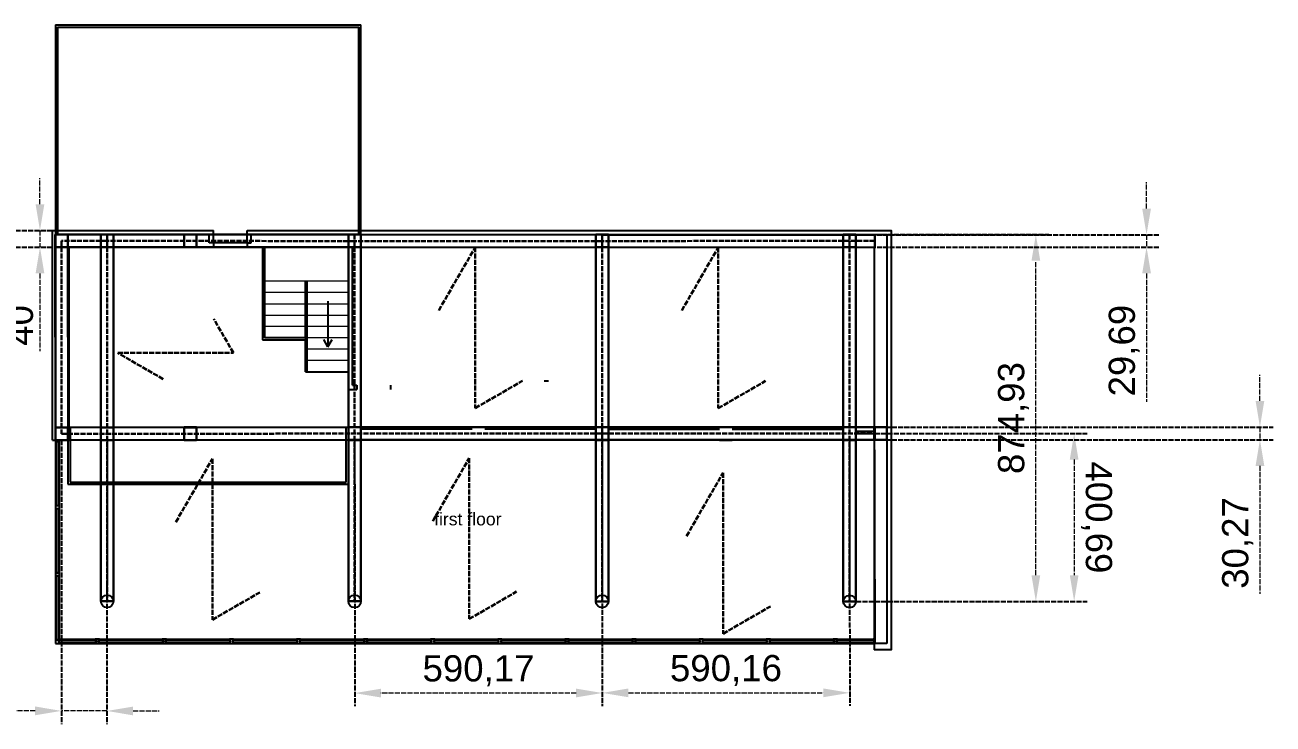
# Model space of a CAD drawing. Header units: millimetres. Extents: x 1777 to 12210, y 718 to 13284.
# Drawn here: x 9234 to 12210, y 11616 to 13283 of the extents above; entities that cross this region are included whole.
import ezdxf

# ---------------------------------------------------------------- set-up
doc = ezdxf.new("R2010")
doc.units = ezdxf.units.MM
doc.linetypes.add('ACAD_ISO02W100', pattern=[15, 12, -3])
for name, color, linetype, lineweight in [('0-construction line', 1, 'Continuous', 30), ('access', 3, 'Continuous', 30), ('constructional', 1, 'Continuous', 30), ('L2_VISTA', 2, 'Continuous', 25), ('pilars', 250, 'Continuous', 30)]:
    doc.layers.add(name, color=color, linetype=linetype, lineweight=lineweight)
for name, color, linetype in [('glass', 4, 'Continuous'), ('infissi', 8, 'Continuous'), ('linee a vista', 5, 'Continuous'), ('sectioned walls', 7, 'Continuous')]:
    doc.layers.add(name, color=color, linetype=linetype)
doc.styles.get("Standard").update_dxf_attribs({"font": 'arial.ttf'})
doc.dimstyles.new('ISO-25', dxfattribs={"dimscale": 25, "dimtxt": 2.5, "dimasz": 2.5, "dimexe": 1.25, "dimexo": 0.625, "dimtad": 1, "dimtxsty": 'Standard', "dimcen": 2.5, "dimadec": 0, "dimazin": 0, "dimtfac": 1, "dimtmove": 0, "dimatfit": 3, "dimfxl": 1, "dimlwd": 9, "dimarcsym": 0})

# ---------------------------------------------------------------- blocks, each defined once
blk = doc.blocks.new('*D8')
at = {"layer": 'access', "color": 0, "linetype": 'ACAD_ISO02W100', "lineweight": -2, "transparency": 16777216}
for p, q in [((11230.8, 12783.5), (11675.6, 12783.5)), ((11230.8, 11908.5), (11675.6, 11908.5))]:
    blk.add_line(p, q, dxfattribs=at)
at = {"layer": 'access', "color": 0, "linetype": 'ACAD_ISO02W100', "lineweight": 9, "transparency": 16777216}
blk.add_line((11644.3, 11971), (11644.3, 12721), dxfattribs=at)
at = {"layer": 'access', "color": 0, "linetype": 'ACAD_ISO02W100', "transparency": 16777216}
for points in [[(11633.9, 12721), (11654.8, 12721), (11644.3, 12783.5)], [(11633.9, 11971), (11654.8, 11971), (11644.3, 11908.5)]]:
    blk.add_solid(points, dxfattribs=at)
at = {"layer": 'Defpoints', "color": 0, "linetype": 'ACAD_ISO02W100', "transparency": 16777216}
for p in [(11215.2, 12783.5), (11644.3, 12783.5), (11215.2, 11908.5)]:
    blk.add_point(p, dxfattribs=at)
at = {"layer": 'access', "color": 0, "linetype": 'ACAD_ISO02W100', "transparency": 16777216, "insert": (11591.2, 12346), "char_height": 62.5, "attachment_point": 5, "rotation": 90}
blk.add_mtext('874,93', dxfattribs=at)
blk = doc.blocks.new('*D9')
at = {"layer": 'access', "color": 0, "linetype": 'ACAD_ISO02W100', "lineweight": -2, "transparency": 16777216}
for p, q in [((10610.1, 12293.4), (10610.3, 11659.4)), ((11200.2, 12293.6), (11200.4, 11659.6))]:
    blk.add_line(p, q, dxfattribs=at)
at = {"layer": 'access', "color": 0, "linetype": 'ACAD_ISO02W100', "lineweight": 9, "transparency": 16777216}
blk.add_line((10672.8, 11690.7), (11137.9, 11690.8), dxfattribs=at)
at = {"layer": 'access', "color": 0, "linetype": 'ACAD_ISO02W100', "transparency": 16777216}
for points in [[(10672.8, 11701.1), (10672.8, 11680.2), (10610.3, 11690.6)], [(11137.9, 11701.2), (11137.9, 11680.4), (11200.4, 11690.8)]]:
    blk.add_solid(points, dxfattribs=at)
at = {"layer": 'Defpoints', "color": 0, "linetype": 'ACAD_ISO02W100', "transparency": 16777216}
for p in [(10610.1, 12309), (11200.2, 12309.2), (11200.4, 11690.8)]:
    blk.add_point(p, dxfattribs=at)
at = {"layer": 'access', "color": 0, "linetype": 'ACAD_ISO02W100', "transparency": 16777216, "insert": (10905.3, 11743.9), "char_height": 62.5, "attachment_point": 5, "rotation": 0.0195}
blk.add_mtext('590,16', dxfattribs=at)
blk = doc.blocks.new('*D10')
at = {"layer": 'access', "color": 0, "linetype": 'ACAD_ISO02W100', "lineweight": -2, "transparency": 16777216}
for p, q in [((10019.9, 12293.2), (10020.2, 11658.8)), ((10610.1, 12293.5), (10610.4, 11659.1))]:
    blk.add_line(p, q, dxfattribs=at)
at = {"layer": 'access', "color": 0, "linetype": 'ACAD_ISO02W100', "lineweight": 9, "transparency": 16777216}
blk.add_line((10547.9, 11690.3), (10082.7, 11690.1), dxfattribs=at)
at = {"layer": 'access', "color": 0, "linetype": 'ACAD_ISO02W100', "transparency": 16777216}
for points in [[(10082.7, 11700.5), (10082.7, 11679.7), (10020.2, 11690.1)], [(10547.9, 11700.8), (10547.9, 11679.9), (10610.4, 11690.4)]]:
    blk.add_solid(points, dxfattribs=at)
at = {"layer": 'Defpoints', "color": 0, "linetype": 'ACAD_ISO02W100', "transparency": 16777216}
for p in [(10019.9, 12308.9), (10610.1, 12309.2), (10020.2, 11690.1)]:
    blk.add_point(p, dxfattribs=at)
at = {"layer": 'access', "color": 0, "linetype": 'ACAD_ISO02W100', "transparency": 16777216, "insert": (10315.3, 11743.4), "char_height": 62.5, "attachment_point": 5, "rotation": 0.0298}
blk.add_mtext('590,17', dxfattribs=at)
blk = doc.blocks.new('*D11')
at = {"layer": 'access', "color": 0, "linetype": 'ACAD_ISO02W100', "lineweight": -2, "transparency": 16777216}
for p, q in [((11215.8, 12309.2), (11766.8, 12309.4)), ((11216, 11908.5), (11767, 11908.7))]:
    blk.add_line(p, q, dxfattribs=at)
at = {"layer": 'access', "color": 0, "linetype": 'ACAD_ISO02W100', "lineweight": 9, "transparency": 16777216}
blk.add_line((11735.6, 12246.9), (11735.7, 11971.2), dxfattribs=at)
at = {"layer": 'access', "color": 0, "linetype": 'ACAD_ISO02W100', "transparency": 16777216}
for points in [[(11746, 12246.9), (11725.2, 12246.9), (11735.6, 12309.4)], [(11746.1, 11971.2), (11725.3, 11971.2), (11735.7, 11908.7)]]:
    blk.add_solid(points, dxfattribs=at)
at = {"layer": 'Defpoints', "color": 0, "linetype": 'ACAD_ISO02W100', "transparency": 16777216}
for p in [(11200.2, 12309.2), (11200.4, 11908.5), (11735.7, 11908.7)]:
    blk.add_point(p, dxfattribs=at)
at = {"layer": 'access', "color": 0, "linetype": 'ACAD_ISO02W100', "transparency": 16777216, "insert": (11788.9, 12109.1), "char_height": 62.5, "attachment_point": 5, "rotation": 270.0195}
blk.add_mtext('400,69', dxfattribs=at)
blk = doc.blocks.new('*D12')
at = {"layer": 'access', "color": 0, "linetype": 'ACAD_ISO02W100', "lineweight": 9, "transparency": 16777216}
for p, q in [((11908.3, 12845.7), (11908.3, 12908.2)), ((11908.3, 12783.2), (11908.3, 12753.5)), ((11908.3, 12691), (11908.3, 12385.1))]:
    blk.add_line(p, q, dxfattribs=at)
at = {"layer": 'access', "color": 0, "linetype": 'ACAD_ISO02W100', "lineweight": -2, "transparency": 16777216}
for p, q in [((10950.6, 12783.2), (11939.6, 12783.2)), ((10950.6, 12753.5), (11939.6, 12753.5))]:
    blk.add_line(p, q, dxfattribs=at)
at = {"layer": 'access', "color": 0, "linetype": 'ACAD_ISO02W100', "transparency": 16777216}
for points in [[(11897.9, 12845.7), (11918.8, 12845.7), (11908.3, 12783.2)], [(11897.9, 12691), (11918.8, 12691), (11908.3, 12753.5)]]:
    blk.add_solid(points, dxfattribs=at)
at = {"layer": 'Defpoints', "color": 0, "linetype": 'ACAD_ISO02W100', "transparency": 16777216}
for p in [(10935, 12783.2), (10935, 12753.5), (11908.3, 12753.5)]:
    blk.add_point(p, dxfattribs=at)
at = {"layer": 'access', "color": 0, "linetype": 'ACAD_ISO02W100', "transparency": 16777216, "insert": (11855.2, 12506.8), "char_height": 62.5, "attachment_point": 5, "rotation": 90}
blk.add_mtext('29,69', dxfattribs=at)
blk = doc.blocks.new('*D13')
at = {"layer": 'access', "color": 0, "linetype": 'ACAD_ISO02W100', "lineweight": 9, "transparency": 16777216}
for p, q in [((12178.7, 12386.9), (12178.7, 12449.4)), ((12178.7, 12324.4), (12178.7, 12294.2)), ((12178.7, 12231.7), (12178.7, 11927))]:
    blk.add_line(p, q, dxfattribs=at)
at = {"layer": 'access', "color": 0, "linetype": 'ACAD_ISO02W100', "lineweight": -2, "transparency": 16777216}
for p, q in [((10625.7, 12324.4), (12209.9, 12324.4)), ((10625.7, 12294.2), (12209.9, 12294.2))]:
    blk.add_line(p, q, dxfattribs=at)
at = {"layer": 'access', "color": 0, "linetype": 'ACAD_ISO02W100', "transparency": 16777216}
for points in [[(12168.3, 12386.9), (12189.1, 12386.9), (12178.7, 12324.4)], [(12168.3, 12231.7), (12189.1, 12231.7), (12178.7, 12294.2)]]:
    blk.add_solid(points, dxfattribs=at)
at = {"layer": 'Defpoints', "color": 0, "linetype": 'ACAD_ISO02W100', "transparency": 16777216}
for p in [(10610.1, 12324.4), (10610.1, 12294.2), (12178.7, 12294.2)]:
    blk.add_point(p, dxfattribs=at)
at = {"layer": 'access', "color": 0, "linetype": 'ACAD_ISO02W100', "transparency": 16777216, "insert": (12125.5, 12048.1), "char_height": 62.5, "attachment_point": 5, "rotation": 90}
blk.add_mtext('30,27', dxfattribs=at)
blk = doc.blocks.new('*D14')
at = {"layer": 'access', "color": 0, "linetype": 'ACAD_ISO02W100', "lineweight": -2, "transparency": 16777216}
for p, q in [((9321.1, 12293), (9320.5, 11616.4)), ((9429.7, 12292.9), (9429, 11616.3))]:
    blk.add_line(p, q, dxfattribs=at)
at = {"layer": 'access', "color": 0, "linetype": 'ACAD_ISO02W100', "lineweight": 9, "transparency": 16777216}
for p, q in [((9258, 11647.8), (8910.7, 11648.1)), ((9429.1, 11647.6), (9320.5, 11647.7)), ((9491.6, 11647.5), (9554.1, 11647.5))]:
    blk.add_line(p, q, dxfattribs=at)
at = {"layer": 'access', "color": 0, "linetype": 'ACAD_ISO02W100', "transparency": 16777216}
for points in [[(9258, 11658.2), (9258, 11637.3), (9320.5, 11647.7)], [(9491.6, 11657.9), (9491.5, 11637.1), (9429.1, 11647.6)]]:
    blk.add_solid(points, dxfattribs=at)
at = {"layer": 'Defpoints', "color": 0, "linetype": 'ACAD_ISO02W100', "transparency": 16777216}
for p in [(9321.2, 12308.6), (9429.7, 12308.5), (9320.5, 11647.7)]:
    blk.add_point(p, dxfattribs=at)
at = {"layer": 'access', "color": 0, "linetype": 'ACAD_ISO02W100', "transparency": 16777216, "insert": (9053.2, 11701.2), "char_height": 62.5, "attachment_point": 5, "rotation": 359.9423}
blk.add_mtext('108,56', dxfattribs=at)
blk = doc.blocks.new('*D18')
at = {"layer": 'access', "color": 0, "linetype": 'ACAD_ISO02W100', "lineweight": 9, "transparency": 16777216}
for p, q in [((9269.5, 12855.9), (9269.5, 12918.4)), ((9269.5, 12793.4), (9269.5, 12753.4)), ((9269.5, 12690.9), (9269.5, 12505.4))]:
    blk.add_line(p, q, dxfattribs=at)
at = {"layer": 'access', "color": 0, "linetype": 'ACAD_ISO02W100', "lineweight": -2, "transparency": 16777216}
for p, q in [((8416.2, 12793.4), (9300.8, 12793.4)), ((8416.2, 12753.4), (9300.8, 12753.4))]:
    blk.add_line(p, q, dxfattribs=at)
at = {"layer": 'access', "color": 0, "linetype": 'ACAD_ISO02W100', "transparency": 16777216}
for points in [[(9259.1, 12855.9), (9280, 12855.9), (9269.5, 12793.4)], [(9259.1, 12690.9), (9280, 12690.9), (9269.5, 12753.4)]]:
    blk.add_solid(points, dxfattribs=at)
at = {"layer": 'Defpoints', "color": 0, "linetype": 'ACAD_ISO02W100', "transparency": 16777216}
for p in [(8400.6, 12793.4), (8400.6, 12753.4), (9269.5, 12753.4)]:
    blk.add_point(p, dxfattribs=at)
at = {"layer": 'access', "color": 0, "linetype": 'ACAD_ISO02W100', "transparency": 16777216, "insert": (9222, 12566.9), "char_height": 62.5, "attachment_point": 5, "rotation": 90}
blk.add_mtext('40', dxfattribs=at)

msp = doc.modelspace()

# ---------------------------------------------------------------- linework, layer by layer
for p, q in [((9306.16, 12783.472), (9673.177, 12783.474)), ((9306.16, 12783.472), (9306.162, 12293.334)), ((9683.176, 12763.753), (9683.176, 12793.474)), ((9763.403, 12763.982), (9763.403, 12793.474)), ((9773.404, 12783.474), (11289.02, 12783.474)), ((11289.02, 12783.474), (11289.02, 11808.476)), ((9316.421, 12753.48), (9683.207, 12753.474)), ((9763.436, 12753.474), (10004.887, 12753.474)), ((10004.887, 12414.253), (10004.887, 12753.474)), ((10014.892, 12753.474), (10471.718, 12753.474)), ((10014.892, 12424.253), (10014.892, 12753.474)), ((10471.718, 12753.474), (10792.839, 12753.474)), ((10792.839, 12753.474), (11259.02, 12753.474)), ((10004.887, 12414.253), (10024.892, 12414.26)), ((10014.892, 12424.253), (10024.861, 12424.253)), ((9316.421, 12323.428), (9336.162, 12323.428)), ((9336.162, 12323.428), (9336.162, 12293.334)), ((9643.006, 12324.425), (9613.006, 12324.425)), ((9613.006, 12324.425), (9613.006, 12293.334)), ((9643.006, 12293.334), (9643.006, 12324.425)), ((10004.885, 12324.425), (10004.885, 12293.334)), ((10034.885, 12324.425), (10004.885, 12324.425)), ((10034.885, 12293.334), (10034.885, 12324.425)), ((10595.05, 12324.425), (10595.05, 12293.334)), ((10625.05, 12324.425), (10595.05, 12324.425)), ((10625.05, 12293.334), (10625.05, 12324.425)), ((10920.133, 12324.425), (10890.133, 12324.425)), ((11185.215, 12324.425), (11185.215, 12293.334)), ((11215.215, 12324.425), (11185.215, 12324.425)), ((11215.215, 12324.425), (11259.957, 12324.523)), ((9299.02, 12293.474), (9339.02, 12293.474)), ((9306.162, 12293.334), (9336.162, 12293.334)), ((9613.006, 12293.334), (9643.006, 12293.419)), ((10004.885, 12293.334), (10034.885, 12293.419)), ((10595.05, 12293.334), (10625.05, 12293.419)), ((10890.133, 12293.334), (10920.132, 12293.419)), ((11185.215, 12293.334), (11215.215, 12293.419)), ((11215.215, 12314.425), (11259.957, 12314.523)), ((11215.215, 12293.334), (11215.215, 12314.425)), ((11259.02, 11833.474), (11259.02, 11793.474)), ((11289.02, 11808.476), (11261.084, 11808.476))]:
    msp.add_line(p, q)
for points in [[(9299.02, 12293.474), (9299.02, 12793.474), (9683.176, 12793.474)], [(9763.403, 12793.474), (11299.02, 12793.474), (11299.02, 11793.474), (11259.02, 11793.474)], [(9339.02, 12293.474), (9339.02, 12753.474), (11259.02, 12753.474), (11259.02, 11833.474)]]:
    msp.add_lwpolyline(points)
at = {"layer": '0-construction line'}
for points in [[(9414.721, 11908.973), (9444.721, 11908.973), (9444.721, 12783.902), (9414.721, 12783.902)], [(10004.885, 11908.973), (10034.885, 11908.973), (10034.885, 12783.902), (10004.885, 12783.902)], [(10595.051, 11908.511), (10625.051, 11908.511), (10625.051, 12783.44), (10595.051, 12783.44)], [(11185.215, 11908.545), (11215.215, 11908.545), (11215.215, 12783.474), (11185.215, 12783.474)]]:
    msp.add_lwpolyline(points, close=True, dxfattribs=at)
at = {"layer": 'access', "linetype": 'ACAD_ISO02W100'}
for p, q in [((9429.721, 12768.473), (9321.134, 12768.472)), ((9321.134, 12768.472), (9321.162, 12308.428)), ((9429.721, 12783.902), (9429.721, 11908.973)), ((10019.885, 12768.111), (9429.721, 12768.473)), ((10019.885, 12783.902), (10019.885, 11908.973)), ((10610.051, 12768.111), (10019.885, 12768.111)), ((10610.051, 12783.44), (10610.051, 11908.511)), ((11259.99, 12768.51), (10610.051, 12768.111)), ((11200.215, 12783.474), (11200.215, 11908.545)), ((9321.162, 12308.624), (11259.99, 12309.257))]:
    msp.add_line(p, q, dxfattribs=at)
at = {"layer": 'access', "color": 32, "linetype": 'ACAD_ISO02W100', "true_color": 0xcd6928}
for p, q in [((10220.426, 12602.651), (10307.475, 12753.424)), ((10307.475, 12753.424), (10307.475, 12369.692)), ((10799.971, 12602.379), (10887.02, 12753.152)), ((10887.02, 12753.152), (10887.02, 12369.42)), ((9730.746, 12501.48), (9683.864, 12582.68)), ((9563.218, 12438.88), (9454.793, 12501.48)), ((9454.793, 12501.48), (9730.746, 12501.48)), ((10307.475, 12369.692), (10420.391, 12434.884)), ((10887.02, 12369.42), (10999.936, 12434.612)), ((9593.533, 12098.019), (9680.582, 12248.793)), ((9680.582, 12248.793), (9680.582, 11865.061)), ((10206.072, 12099.807), (10293.121, 12250.581)), ((10293.121, 12250.581), (10293.121, 11866.849)), ((10811.379, 12064.663), (10898.428, 12215.437)), ((10898.428, 12215.437), (10898.428, 11831.705)), ((9680.582, 11865.061), (9793.497, 11930.252)), ((10293.121, 11866.849), (10406.037, 11932.041)), ((10898.428, 11831.705), (11011.343, 11896.897))]:
    msp.add_line(p, q, dxfattribs=at)
at = {"layer": 'constructional'}
for points in [[(9306.134, 12783.472), (10004.885, 12783.738), (10004.885, 12753.738), (9306.134, 12753.472)], [(9336.134, 12783.472), (9336.399, 12293.334), (9306.399, 12293.334), (9306.134, 12783.472)], [(10004.888, 12783.738), (10610.051, 12783.111), (10610.051, 12753.111), (10004.899, 12753.738)], [(10610.051, 12783.111), (11259.99, 12783.209), (11259.99, 12753.209), (10610.051, 12753.111)], [(9306.342, 12323.428), (10004.888, 12323.894), (10004.888, 12293.894), (9306.342, 12293.334)], [(10004.888, 12323.894), (10610.051, 12324.16), (10610.051, 12294.16), (10004.888, 12293.894)], [(10610.051, 12324.16), (11259.99, 12324.257), (11259.99, 12294.257), (10610.051, 12294.16)]]:
    msp.add_lwpolyline(points, close=True, dxfattribs=at)
at = {"layer": 'glass', "color": 0, "lineweight": 0}
for p, q in [((11259.02, 12753.474), (11259.736, 12424.253)), ((11259.739, 12424.253), (11261.084, 11808.476))]:
    msp.add_line(p, q, dxfattribs=at)
at = {"layer": 'glass', "color": 8}
for p, q in [((9306.162, 12288.334), (9306.162, 12138.443)), ((9316.162, 12138.443), (9316.162, 12288.334)), ((9306.162, 12128.443), (9306.162, 11978.443)), ((9316.162, 11978.443), (9316.162, 12128.443)), ((9306.162, 11968.443), (9306.162, 11818.443)), ((9316.162, 11818.443), (9316.162, 11968.443)), ((9316.162, 11818.443), (9401.162, 11818.443)), ((9411.162, 11818.443), (9561.162, 11818.443)), ((9571.162, 11818.443), (9721.162, 11818.443)), ((9731.162, 11818.443), (9881.162, 11818.443)), ((9891.162, 11818.443), (10041.162, 11818.443)), ((10051.162, 11818.443), (10201.162, 11818.443)), ((10211.162, 11818.443), (10361.162, 11818.443)), ((10371.162, 11818.443), (10521.162, 11818.443)), ((10531.162, 11818.443), (10681.162, 11818.443)), ((10691.162, 11818.443), (10841.162, 11818.443)), ((10851.162, 11818.443), (11001.162, 11818.443)), ((11011.162, 11818.443), (11161.162, 11818.443)), ((11171.162, 11818.476), (11256.084, 11818.476)), ((9316.162, 11808.443), (9401.162, 11808.443)), ((9411.162, 11808.443), (9561.162, 11808.443)), ((9571.162, 11808.443), (9721.162, 11808.443)), ((9731.162, 11808.443), (9881.162, 11808.443)), ((9891.162, 11808.443), (10041.162, 11808.443)), ((10051.162, 11808.443), (10201.162, 11808.443)), ((10211.162, 11808.443), (10361.162, 11808.443)), ((10371.162, 11808.443), (10521.162, 11808.443)), ((10531.162, 11808.443), (10681.162, 11808.443)), ((10691.162, 11808.443), (10841.162, 11808.443)), ((10851.162, 11808.443), (11001.162, 11808.443)), ((11011.162, 11808.443), (11161.162, 11808.443)), ((11171.162, 11808.476), (11256.084, 11808.476))]:
    msp.add_line(p, q, dxfattribs=at)
at = {"layer": 'glass', "color": 4, "linetype": 'Continuous', "lineweight": 0}
for p, q in [((9309.162, 12288.334), (9309.162, 12138.334)), ((9313.162, 12288.334), (9313.162, 12138.334)), ((9309.162, 11978.443), (9309.162, 12128.443)), ((9313.162, 11978.443), (9313.162, 12128.443)), ((9309.162, 11818.443), (9309.162, 11968.443)), ((9313.162, 11818.443), (9313.162, 11968.443)), ((9316.162, 11815.443), (9401.162, 11815.443)), ((9316.162, 11811.443), (9401.162, 11811.443)), ((9411.162, 11815.443), (9561.162, 11815.443)), ((9411.162, 11811.443), (9561.162, 11811.443)), ((9571.162, 11815.443), (9721.162, 11815.443)), ((9571.162, 11811.443), (9721.162, 11811.443)), ((9731.162, 11815.443), (9881.162, 11815.443)), ((9731.162, 11811.443), (9881.162, 11811.443)), ((9891.162, 11815.443), (10041.162, 11815.443)), ((9891.162, 11811.443), (10041.162, 11811.443)), ((10051.162, 11815.443), (10201.162, 11815.443)), ((10051.162, 11811.443), (10201.162, 11811.443)), ((10211.162, 11815.443), (10361.162, 11815.443)), ((10211.162, 11811.443), (10361.162, 11811.443)), ((10371.162, 11815.443), (10521.162, 11815.443)), ((10371.162, 11811.443), (10521.162, 11811.443)), ((10531.162, 11815.443), (10681.162, 11815.443)), ((10531.162, 11811.443), (10681.162, 11811.443)), ((10691.162, 11815.443), (10841.162, 11815.443)), ((10691.162, 11811.443), (10841.162, 11811.443)), ((10851.162, 11815.443), (11001.162, 11815.443)), ((10851.162, 11811.443), (11001.162, 11811.443)), ((11011.162, 11815.443), (11161.162, 11815.443)), ((11011.162, 11811.443), (11161.162, 11811.443)), ((11171.162, 11815.443), (11256.084, 11815.476)), ((11171.162, 11811.476), (11256.084, 11811.476))]:
    msp.add_line(p, q, dxfattribs=at)
at = {"layer": 'infissi'}
for p, q in [((9763.404, 12763.753), (9683.176, 12763.753)), ((9683.177, 12763.508), (9683.207, 12753.474)), ((9763.435, 12753.718), (9683.207, 12753.474)), ((9763.404, 12763.753), (9763.435, 12753.718)), ((10024.861, 12424.532), (10024.892, 12414.26)), ((10105.089, 12424.253), (10105.12, 12414.288)), ((10481.99, 12434.248), (10471.718, 12434.279))]:
    msp.add_line(p, q, dxfattribs=at)
at = {"layer": 'L2_VISTA'}
for p, q in [((9956.178, 12624.366), (9956.178, 12516.139)), ((9956.178, 12516.139), (9946.178, 12533.46)), ((9956.178, 12516.139), (9966.178, 12533.46))]:
    msp.add_line(p, q, dxfattribs=at)
at = {"layer": 'linee a vista'}
for p, q in [((9306.158, 13283.43), (10034.885, 13283.43)), ((9306.158, 13283.43), (9306.16, 12783.472)), ((9311.158, 13278.43), (10029.885, 13278.43)), ((9311.158, 13278.43), (9311.16, 12783.472)), ((10029.885, 12783.474), (10029.885, 13278.43)), ((10034.885, 12783.474), (10034.885, 13283.43)), ((9799.887, 12753.474), (9799.887, 12532.366)), ((9804.887, 12753.474), (9804.887, 12537.366)), ((9903.004, 12537.366), (9903.041, 12672.107)), ((9903.041, 12672.107), (9907.041, 12672.106)), ((9906.981, 12456.139), (9907.041, 12672.107)), ((9799.887, 12532.366), (9903.002, 12532.338)), ((9903.004, 12537.366), (9804.996, 12537.366)), ((9902.981, 12456.139), (9903.002, 12532.338)), ((9903.004, 12537.366), (9903.002, 12532.338)), ((9902.981, 12456.14), (9906.981, 12456.139)), ((9906.981, 12456.139), (10004.887, 12456.139)), ((9336.162, 12323.428), (9341.162, 12323.428)), ((9341.162, 12323.428), (9341.162, 12193.377)), ((9999.885, 12193.377), (9999.885, 12324.425)), ((9999.885, 12324.425), (10004.885, 12324.425)), ((10299.968, 12324.425), (10034.885, 12324.425)), ((10595.05, 12324.425), (10329.968, 12324.425)), ((10625.05, 12324.425), (10890.133, 12324.425)), ((10920.133, 12324.425), (11185.215, 12324.425)), ((9336.162, 12293.334), (9336.167, 12188.377)), ((10004.885, 12188.377), (10004.885, 12293.334)), ((10299.968, 12319.425), (10034.885, 12319.425)), ((10595.05, 12319.425), (10329.968, 12319.425)), ((10625.05, 12319.425), (10890.133, 12319.425)), ((10920.133, 12319.425), (11185.215, 12319.425)), ((9336.167, 12188.377), (10004.885, 12188.377)), ((9341.162, 12193.377), (9999.885, 12193.377))]:
    msp.add_line(p, q, dxfattribs=at)
at = {"layer": 'linee a vista', "lineweight": 0}
for p, q in [((9903.041, 12672.107), (9804.947, 12672.107)), ((10004.887, 12672.107), (9907.041, 12672.106)), ((9903.033, 12645.107), (9804.947, 12645.107)), ((10004.887, 12645.107), (9907.033, 12645.107)), ((9903.026, 12617.93), (9804.947, 12617.93)), ((9903.018, 12590.93), (9804.947, 12590.93)), ((10004.887, 12590.93), (9907.018, 12590.93)), ((10004.887, 12617.93), (9907.026, 12617.93)), ((9903.011, 12564.366), (9804.996, 12564.366)), ((10004.887, 12564.366), (9907.011, 12564.366)), ((9903.004, 12537.366), (9804.996, 12537.366)), ((10004.887, 12537.366), (9907.004, 12537.366)), ((10004.887, 12510.097), (9906.996, 12510.097)), ((10004.887, 12483.097), (9906.989, 12483.097))]:
    msp.add_line(p, q, dxfattribs=at)
at = {"layer": 'pilars', "linetype": 'ByBlock'}
for points in [[(9306.134, 12783.472), (9336.134, 12783.472), (9336.134, 12753.472), (9306.134, 12753.472)], [(9414.721, 12783.473), (9444.721, 12783.473), (9444.721, 12753.473), (9414.721, 12753.473)], [(9613.004, 12783.474), (9643.004, 12783.474), (9643.004, 12753.474), (9613.004, 12753.474)], [(10004.885, 12783.474), (10034.885, 12783.474), (10034.885, 12753.474), (10004.885, 12753.474)], [(10004.885, 12783.44), (10034.885, 12783.44), (10034.885, 12753.44), (10004.885, 12753.44)], [(10595.051, 12783.44), (10625.051, 12783.44), (10625.051, 12753.44), (10595.051, 12753.44)], [(11185.215, 12783.474), (11215.215, 12783.474), (11215.215, 12753.474), (11185.215, 12753.474)], [(9306.162, 12323.428), (9336.162, 12323.428), (9336.162, 12293.428), (9306.162, 12293.428)], [(9414.721, 12323.515), (9444.721, 12323.515), (9444.721, 12293.515), (9414.721, 12293.515)], [(9613.006, 12323.649), (9643.006, 12323.649), (9643.006, 12293.649), (9613.006, 12293.649)], [(10004.885, 12323.907), (10034.885, 12323.907), (10034.885, 12293.907), (10004.885, 12293.907)], [(10595.05, 12324.037), (10625.05, 12324.037), (10625.05, 12294.037), (10595.05, 12294.037)], [(11185.215, 12324.037), (11215.215, 12324.037), (11215.215, 12294.037), (11185.215, 12294.037)], [(11259.02, 12324.037), (11289.02, 12324.037), (11289.02, 12294.037), (11259.02, 12294.037)]]:
    msp.add_lwpolyline(points, close=True, dxfattribs=at)
at = {"layer": 'sectioned walls'}
for p, q in [((9673.177, 12763.508), (9673.177, 12783.474)), ((9773.404, 12763.753), (9773.404, 12783.474)), ((9683.177, 12763.508), (9673.177, 12763.508)), ((9763.404, 12763.753), (9773.404, 12763.753)), ((9306.162, 12293.334), (9306.162, 12288.334)), ((9316.162, 12288.334), (9316.162, 12293.334)), ((9306.162, 12288.334), (9309.162, 12288.334)), ((9309.162, 12288.334), (9309.162, 12290.334)), ((9309.162, 12290.334), (9313.162, 12290.334)), ((9313.162, 12290.334), (9313.162, 12288.334)), ((9313.162, 12288.334), (9316.162, 12288.334)), ((11261.084, 11818.476), (11256.084, 11818.476)), ((11256.084, 11818.476), (11256.084, 11815.476)), ((11256.084, 11815.476), (11258.084, 11815.476)), ((11258.084, 11811.476), (11256.084, 11811.476)), ((11256.084, 11811.476), (11256.084, 11808.476)), ((11256.084, 11808.476), (11261.084, 11808.476)), ((11258.084, 11815.476), (11258.084, 11811.476))]:
    msp.add_line(p, q, dxfattribs=at)
for points in [[(9306.162, 12138.443), (9306.162, 12128.443), (9309.162, 12128.443), (9309.162, 12130.443), (9313.162, 12130.443), (9313.162, 12128.443), (9316.162, 12128.443), (9316.162, 12138.443), (9313.162, 12138.443), (9313.162, 12136.443), (9309.162, 12136.443), (9309.162, 12138.443)], [(9306.162, 11978.443), (9306.162, 11968.443), (9309.162, 11968.443), (9309.162, 11970.443), (9313.162, 11970.443), (9313.162, 11968.443), (9316.162, 11968.443), (9316.162, 11978.443), (9313.162, 11978.443), (9313.162, 11976.443), (9309.162, 11976.443), (9309.162, 11978.443)], [(9306.162, 11808.443), (9316.162, 11808.443), (9316.162, 11811.443), (9314.162, 11811.443), (9314.162, 11815.443), (9316.162, 11815.443), (9316.162, 11818.443), (9313.162, 11818.443), (9313.162, 11816.443), (9309.162, 11816.443), (9309.162, 11818.443), (9306.162, 11818.443)], [(9411.162, 11818.443), (9401.162, 11818.443), (9401.162, 11815.443), (9403.162, 11815.443), (9403.162, 11811.443), (9401.162, 11811.443), (9401.162, 11808.443), (9411.162, 11808.443), (9411.162, 11811.443), (9409.162, 11811.443), (9409.162, 11815.443), (9411.162, 11815.443)], [(9571.162, 11818.443), (9561.162, 11818.443), (9561.162, 11815.443), (9563.162, 11815.443), (9563.162, 11811.443), (9561.162, 11811.443), (9561.162, 11808.443), (9571.162, 11808.443), (9571.162, 11811.443), (9569.162, 11811.443), (9569.162, 11815.443), (9571.162, 11815.443)], [(9731.162, 11818.443), (9721.162, 11818.443), (9721.162, 11815.443), (9723.162, 11815.443), (9723.162, 11811.443), (9721.162, 11811.443), (9721.162, 11808.443), (9731.162, 11808.443), (9731.162, 11811.443), (9729.162, 11811.443), (9729.162, 11815.443), (9731.162, 11815.443)], [(9891.162, 11818.443), (9881.162, 11818.443), (9881.162, 11815.443), (9883.162, 11815.443), (9883.162, 11811.443), (9881.162, 11811.443), (9881.162, 11808.443), (9891.162, 11808.443), (9891.162, 11811.443), (9889.162, 11811.443), (9889.162, 11815.443), (9891.162, 11815.443)], [(10051.162, 11818.443), (10041.162, 11818.443), (10041.162, 11815.443), (10043.162, 11815.443), (10043.162, 11811.443), (10041.162, 11811.443), (10041.162, 11808.443), (10051.162, 11808.443), (10051.162, 11811.443), (10049.162, 11811.443), (10049.162, 11815.443), (10051.162, 11815.443)], [(10211.162, 11818.443), (10201.162, 11818.443), (10201.162, 11815.443), (10203.162, 11815.443), (10203.162, 11811.443), (10201.162, 11811.443), (10201.162, 11808.443), (10211.162, 11808.443), (10211.162, 11811.443), (10209.162, 11811.443), (10209.162, 11815.443), (10211.162, 11815.443)], [(10371.162, 11818.443), (10361.162, 11818.443), (10361.162, 11815.443), (10363.162, 11815.443), (10363.162, 11811.443), (10361.162, 11811.443), (10361.162, 11808.443), (10371.162, 11808.443), (10371.162, 11811.443), (10369.162, 11811.443), (10369.162, 11815.443), (10371.162, 11815.443)], [(10531.162, 11818.443), (10521.162, 11818.443), (10521.162, 11815.443), (10523.162, 11815.443), (10523.162, 11811.443), (10521.162, 11811.443), (10521.162, 11808.443), (10531.162, 11808.443), (10531.162, 11811.443), (10529.162, 11811.443), (10529.162, 11815.443), (10531.162, 11815.443)], [(10691.162, 11818.443), (10681.162, 11818.443), (10681.162, 11815.443), (10683.162, 11815.443), (10683.162, 11811.443), (10681.162, 11811.443), (10681.162, 11808.443), (10691.162, 11808.443), (10691.162, 11811.443), (10689.162, 11811.443), (10689.162, 11815.443), (10691.162, 11815.443)], [(10851.162, 11818.443), (10841.162, 11818.443), (10841.162, 11815.443), (10843.162, 11815.443), (10843.162, 11811.443), (10841.162, 11811.443), (10841.162, 11808.443), (10851.162, 11808.443), (10851.162, 11811.443), (10849.162, 11811.443), (10849.162, 11815.443), (10851.162, 11815.443)], [(11011.162, 11818.443), (11001.162, 11818.443), (11001.162, 11815.443), (11003.162, 11815.443), (11003.162, 11811.443), (11001.162, 11811.443), (11001.162, 11808.443), (11011.162, 11808.443), (11011.162, 11811.443), (11009.162, 11811.443), (11009.162, 11815.443), (11011.162, 11815.443)], [(11171.162, 11818.443), (11161.162, 11818.443), (11161.162, 11815.443), (11163.162, 11815.443), (11163.162, 11811.443), (11161.162, 11811.443), (11161.162, 11808.443), (11171.162, 11808.443), (11171.162, 11811.443), (11169.162, 11811.443), (11169.162, 11815.443), (11171.162, 11815.443)]]:
    msp.add_lwpolyline(points, close=True, dxfattribs=at)
for centre in [(9429.721, 11908.973), (10019.885, 11908.973), (10610.05, 11908.761), (11200.215, 11908.545)]:
    msp.add_circle(centre, 15, dxfattribs=at)

# ---------------------------------------------------------------- texts
at = {"layer": 'linee a vista', "color": 3, "linetype": 'ACAD_ISO02W100', "lineweight": 0, "insert": (10209.401, 12120.123), "char_height": 30, "attachment_point": 1}
msp.add_mtext_dynamic_manual_height_columns('first floor', width=567.98381, gutter_width=12.5, heights=[0], dxfattribs=at)

# ---------------------------------------------------------------- dimensions: what is measured, and where the dimension line sits
at = {"layer": 'access', "linetype": 'ACAD_ISO02W100'}
for base, p1, p2, picture, middle in [((9269.537, 12753.44), (8400.621, 12793.44), (8400.621, 12753.44), '*D18', (9222.001, 12566.9)), ((11908.348, 12753.474), (10935.021, 12783.16), (10935.021, 12753.474), '*D12', (11855.164, 12506.799)), ((11644.345, 12783.474), (11215.215, 11908.545), (11215.215, 12783.474), '*D8', (11591.161, 12346.009)), ((12178.6768, 12294.1596), (10610.0503, 12324.4249), (10610.0548, 12294.1596), '*D13', (12125.4921, 12048.1031))]:
    dim = msp.add_linear_dim(base=base, p1=p1, p2=p2, angle=90, dimstyle='ISO-25', dxfattribs=at)
    dim.commit()
    dim.dimension.update_dxf_attribs({"geometry": picture, "text_midpoint": middle})
for p1, p2, distance, picture, middle in [((9429.721, 12308.515), (9321.162, 12308.624), 660.926, '*D14', (9053.156, 11701.152)), ((10610.051, 12309.16), (10019.885, 12308.852), 618.782, '*D10', (10315.263, 11743.409)), ((10610.0503, 12309.0367), (11200.2149, 12309.2378), -618.4031, '*D9', (10905.3253, 11743.9189)), ((11200.215, 12309.238), (11200.352, 11908.545), 535.384, '*D11', (11788.852, 12109.092))]:
    dim = msp.add_aligned_dim(p1=p1, p2=p2, distance=distance, dimstyle='ISO-25', dxfattribs=at)
    dim.commit()
    dim.dimension.update_dxf_attribs({"geometry": picture, "text_midpoint": middle})

doc.saveas('drawing.dxf')
